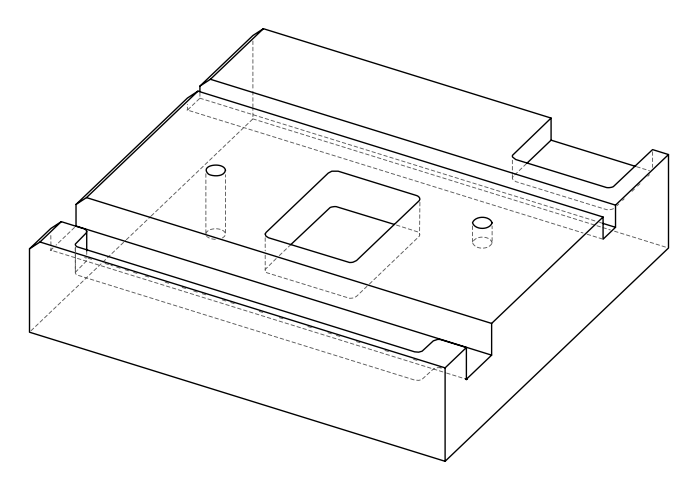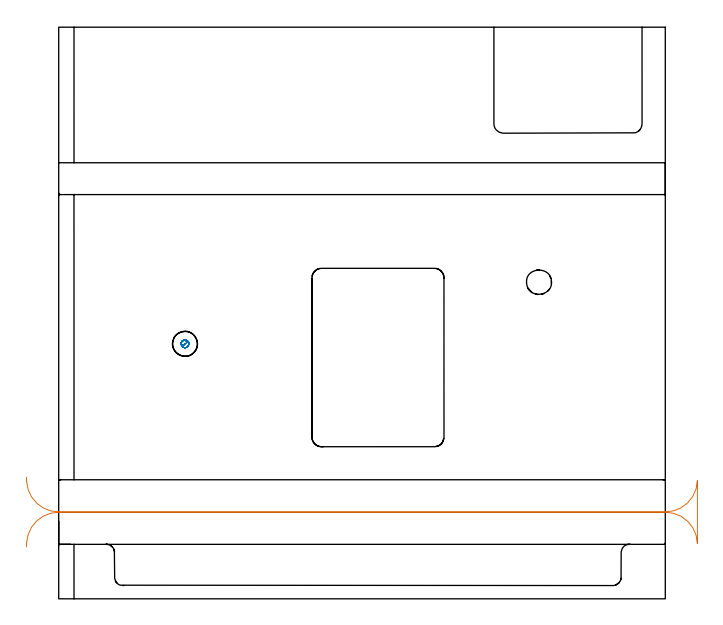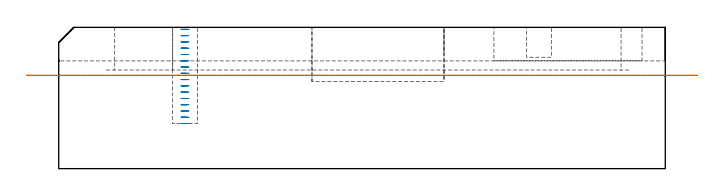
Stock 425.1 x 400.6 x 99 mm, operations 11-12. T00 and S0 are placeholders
(PLAN: 12 operations, 8 tool changes, 207.5 min)
(1 SPOT_DRILL | STEP1POCKET | NXT0321_9005460120000 | 0.03 min | 2 mm3)
(2 DRILL_BLIND_HOLE_INTO_CENTER | STEP1POCKET | NXT0301_128 | 0.09 min | 2241 mm3)
(3 MILL_ROUGH_BLIND_HOLE_CONTOUR | STEP1POCKET | NXT0201_010 | Spiral | 0.79 min | 2740 mm3)
(4 AREA_MILL | FG_CHAMFER_SURFACE | UGT0205_001 | 6.65 min | 12146 mm3)
(5 AREA_MILL_1 | FG_CHAMFER_SURFACE_1 | UGT0205_001 | 1.47 min | 2538 mm3)
(6 AREA_MILL_2 | FG_CHAMFER_SURFACE_2 | UGT0205_001 | 3.29 min | 5791 mm3)
(7 MILL_OPEN_POCKET | POCKET_OPEN | NXT0201_010 | Follow Part, ap 2.5, ae 75% | 150.93 min | 1232383 mm3)
(8 MILL_RECTANGULAR_POCKET | POCKET_RECTANGULAR_STRAIGHT | NXT0201_011 | Follow Part, ap 3, ae 75% | 7.8 min | 92200 mm3)
(9 MILL_SLOT | SLOT_PARTIAL_RECTANGULAR | NXT0201_011 | Follow Part, ap 3, ae 75% | 23.11 min | 180017 mm3)
(10 MILL_RECTANGULAR_SLOT | SLOT_RECTANGULAR | UGT0201_094 | Follow Part, ap 5, ae 75% | 9.44 min | 222166 mm3)
(11 MILL_RECTANGULAR_SLOT_1 | SLOT_RECTANGULAR_1 | UGT0201_009 | Follow Part, ap 11.25, ae 75% | 2.1 min | 71094 mm3)
(12 MILL_BLIND_HOLE_FROM_SOLID_MATERIAL | STEP1POCKET_1 | NXT0201_011 | Spiral | 1.82 min | 8967 mm3)
(TOOL NXT0321_9005460120000 | NC Spot Drill, 142deg, 12mm, Carbide, Uncoated | D12 PA142 FL30 Z2)
(TOOL NXT0301_128 | Carbide Drill 12mm [861.1-1200-036A1-GP GC34] | D12 PA150 FL37.4 Z2)
(TOOL NXT0201_010 | ENDMILL 10mm [2P460-1000-NA 1630] | D10 FL30 Z6)
(TOOL UGT0205_001 | Chamfer Mill 20 x 3 x 45 deg. | D20 FL50 Z2)
(TOOL NXT0201_011 | ENDMILL 12mm [2P460-1200-NA 1630] | D12 FL38 Z6)
(TOOL UGT0201_094 | End mill 20 mm | D20 FL38 Z4)
(TOOL UGT0201_009 | End Mill 45 mm | D45 FL63 Z6)
(OP 11 MILL_RECTANGULAR_SLOT_1)
G17 G21 G94 G90
T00 M6
G54
G17 G0 G90 X-22.625 Y36.365 S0 M3
G43 Z109. H0
Z65.4
G94 G1 X-22.47 Y39.361 F250.
G2 X0. Y60.7 R22.5 F500.
G1 X425.1
G2 X447.59 Y38.871 R22.5
G1 Y82.729
G2 X425.1 Y60.9 R22.5
G1 X0.
G2 X-22.47 Y82.239 R22.5
G1 X-22.625 Y85.235 F250.
G0 Z109.
M5
M2
(OP 12 MILL_BLIND_HOLE_FROM_SOLID_MATERIAL)
G17 G21 G94 G90
T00 M6
G54
G17 G0 G90 X88.5 Y178.7 S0 M3
G43 Z109. H1
Z97.6
G94 G3 X88.869 Y181.031 R1.195 F250.
X85.932 Y179.534 R2.331
X87.666 Y176.132 R2.7
X85.932 Y179.534 R-2.7
X86.799 Y177.833 R1.35
X88.5 Y178.7 R1.35
G0 Z93.2
G3 X88.869 Y181.031 R1.195
X85.932 Y179.534 R2.331
X87.666 Y176.132 R2.7
X85.932 Y179.534 R-2.7
X86.799 Y177.833 R1.35
X88.5 Y178.7 R1.35
G0 Z88.8
G3 X88.869 Y181.031 R1.195
X85.932 Y179.534 R2.331
X87.666 Y176.132 R2.7
X85.932 Y179.534 R-2.7
X86.799 Y177.833 R1.35
X88.5 Y178.7 R1.35
G0 Z84.4
G3 X88.869 Y181.031 R1.195
X85.932 Y179.534 R2.331
X87.666 Y176.132 R2.7
X85.932 Y179.534 R-2.7
X86.799 Y177.833 R1.35
X88.5 Y178.7 R1.35
G0 Z80.
G3 X88.869 Y181.031 R1.195
X85.932 Y179.534 R2.331
X87.666 Y176.132 R2.7
X85.932 Y179.534 R-2.7
X86.799 Y177.833 R1.35
X88.5 Y178.7 R1.35
G0 Z75.6
G3 X88.869 Y181.031 R1.195
X85.932 Y179.534 R2.331
X87.666 Y176.132 R2.7
X85.932 Y179.534 R-2.7
X86.799 Y177.833 R1.35
X88.5 Y178.7 R1.35
G0 Z71.2
G3 X88.869 Y181.031 R1.195
X85.932 Y179.534 R2.331
X87.666 Y176.132 R2.7
X85.932 Y179.534 R-2.7
X86.799 Y177.833 R1.35
X88.5 Y178.7 R1.35
G0 Z66.8
G3 X88.869 Y181.031 R1.195
X85.932 Y179.534 R2.331
X87.666 Y176.132 R2.7
X85.932 Y179.534 R-2.7
X86.799 Y177.833 R1.35
X88.5 Y178.7 R1.35
G0 Z62.4
G3 X88.869 Y181.031 R1.195
X85.932 Y179.534 R2.331
X87.666 Y176.132 R2.7
X85.932 Y179.534 R-2.7
X86.799 Y177.833 R1.35
X88.5 Y178.7 R1.35
G0 Z58.
G3 X88.869 Y181.031 R1.195
X85.932 Y179.534 R2.331
X87.666 Y176.132 R2.7
X85.932 Y179.534 R-2.7
X86.799 Y177.833 R1.35
X88.5 Y178.7 R1.35
G0 Z53.6
G3 X88.869 Y181.031 R1.195
X85.932 Y179.534 R2.331
X87.666 Y176.132 R2.7
X85.932 Y179.534 R-2.7
X86.799 Y177.833 R1.35
X88.5 Y178.7 R1.35
G0 Z49.2
G3 X88.869 Y181.031 R1.195
X85.932 Y179.534 R2.331
X87.666 Y176.132 R2.7
X85.932 Y179.534 R-2.7
X86.799 Y177.833 R1.35
X88.5 Y178.7 R1.35
G0 Z44.8
G3 X88.869 Y181.031 R1.195
X85.932 Y179.534 R2.331
X87.666 Y176.132 R2.7
X85.932 Y179.534 R-2.7
X86.799 Y177.833 R1.35
X88.5 Y178.7 R1.35
G0 Z40.4
G3 X88.869 Y181.031 R1.195
X85.932 Y179.534 R2.331
X87.666 Y176.132 R2.7
X85.932 Y179.534 R-2.7
X86.799 Y177.833 R1.35
X88.5 Y178.7 R1.35
G0 Z36.
G3 X88.869 Y181.031 R1.195
X85.932 Y179.534 R2.331
X87.666 Y176.132 R2.7
X85.932 Y179.534 R-2.7
X86.799 Y177.833 R1.35
X88.5 Y178.7 R1.35
G0 Z31.6
G3 X88.869 Y181.031 R1.195
X85.932 Y179.534 R2.331
X87.666 Y176.132 R2.7
X85.932 Y179.534 R-2.7
X86.799 Y177.833 R1.35
X88.5 Y178.7 R1.35
G0 Z109.
M5
M2
